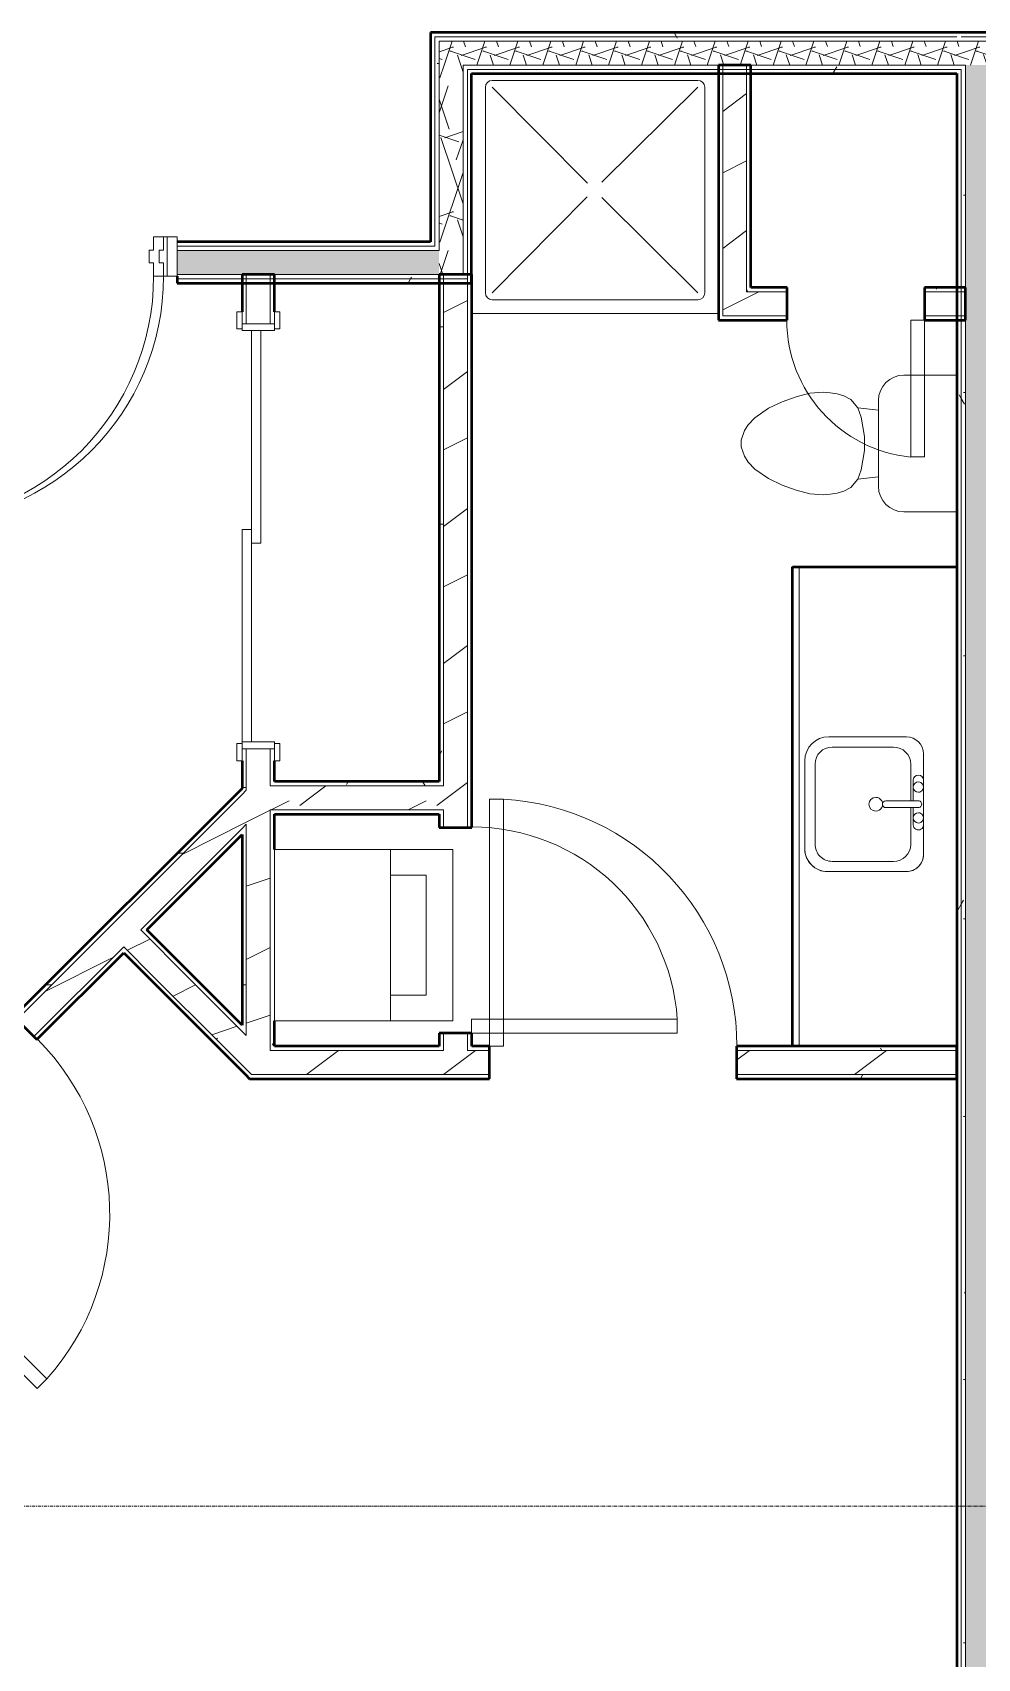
# Model space of a CAD drawing. Extents: x -4294 to -464, y 9706 to 12475.
# Drawn here: x -3476.6 to -3338.7, y 10145 to 10382.1 of the extents above; entities that cross this region are included whole.
import ezdxf

# ---------------------------------------------------------------- set-up
doc = ezdxf.new("R2010")
doc.units = 0
doc.linetypes.add('Grid Line 1_2_', pattern=[0.875, 0.5, -0.125, 0.125, -0.125])
for name, color, linetype, lineweight in [('0-1', 7, 'Continuous', 5), ('0-2', 50, 'Continuous', 13), ('A-DOOR', 31, 'Continuous', 13), ('A-DOOR-1', 7, 'Continuous', 9), ('A-DOOR-2', 90, 'Continuous', 20), ('A-DOOR-5', 31, 'Continuous', 20), ('A-DOOR-6', 31, 'Continuous', 9), ('A-DOOR-FRAM', 31, 'Continuous', 20), ('A-DOOR-FRAM-1', 90, 'Continuous', 20), ('A-WALL', 113, 'Continuous', 13), ('A-WALL-2', 250, 'Continuous', 50), ('A-WALL-3', 50, 'Continuous', 13), ('A-WALL-PATT-1', 7, 'Continuous', 9), ('A-WALL-PATT-2', 8, 'Continuous', 9), ('A-WALL-PATT-5', 111, 'Continuous', 9), ('I-WALL-1', 2, 'Continuous', 50), ('P-SANR-FIXT-1', 7, 'Continuous', 9), ('Q-CASE-1', 250, 'Continuous', 50), ('Q-CASE-2', 7, 'Continuous', 9), ('S-GRID-1', 1, 'Grid Line 1_2_', 9)]:
    doc.layers.add(name, color=color, linetype=linetype, lineweight=lineweight)
pattern_1 = [(0, (0, 0), (38.4, 9.6), [1.584, -27.216, 1.584, -27.216, -153.6]), (0, (0, 0), (38.4, 9.6), [-57.6, 1.584, -56.016, 1.584, -27.216, -67.2]), (0, (0, 0), (38.4, 9.6), [-144, 1.584, -17.616, 1.584, -46.416]), (120, (14.4, 4.8), (-27.513844, 28.4553755), [1.584, -27.216, 1.584, -27.216, -153.6]), (120, (14.4, 4.8), (-27.513844, 28.4553755), [-57.6, 1.584, -56.016, 1.584, -27.216, -67.2]), (120, (14.4, 4.8), (-27.513844, 28.4553755), [-144, 1.584, -17.616, 1.584, -46.416]), (240, (19.2, 24), (-10.886156, -38.0553755), [1.584, -27.216, 1.584, -27.216, -153.6]), (240, (19.2, 24), (-10.886156, -38.0553755), [-57.6, 1.584, -56.016, 1.584, -27.216, -67.2]), (240, (19.2, 24), (-10.886156, -38.0553755), [-144, 1.584, -17.616, 1.584, -46.416])]
pattern_2 = [(216.87, (7.997, 19.992), (59.9755286, 39.9843071), [9.996, -89.964]), (206.565, (19.992, 13.994), (-19.991807, -19.992219), [22.352, -22.352]), (198.435, (19.992, 3.998), (-39.983821, -19.991955), [12.644, -50.576])]
pattern_3 = [(161.57, (0.6, 0.6), (-4.80033747, -0.00041462), [0, -34.152, 3.792, 0]), (18.43, (-0.6, 0.6), (-4.80033747, 0.00041462), [0, -34.152, 3.792, 0]), (108.43, (0.6, 0.6), (2.39913218, -12.00105099), [11.382, -26.562]), (71.57, (-0.6, 0.6), (2.39913218, 12.00105099), [11.382, -26.562])]

# ---------------------------------------------------------------- blocks, each defined once
blk = doc.blocks.new('Single-Flush - 36_ x 84_-1372824-FLOOR PLAN - 2ND FLOOR')
at = {"layer": 'A-DOOR-1'}
blk.add_arc((18, -2.38), 36.07, 180, 266.8211, dxfattribs=at)
at = {"layer": 'A-DOOR-2'}
for p, q in [((16, -2.38), (16, -38.39)), ((18, -2.38), (16, -2.38)), ((18, -2.38), (18, -38.39)), ((18, -38.39), (16, -38.39))]:
    blk.add_line(p, q, dxfattribs=at)
blk = doc.blocks.new('Stacked Washer and Dryer - 26_x25_ - Private-1352637-FLOOR PLAN - 2ND FLOOR')
at = {"layer": 'P-SANR-FIXT-1'}
for p, q in [((0, 12.5), (26, 12.5)), ((0, 12.5), (0, -12.5)), ((16.90625, 12.5), (16.90625, -12.5)), ((26, 12.5), (26, -12.5)), ((16.90625, 8.75), (22.09375, 8.75)), ((22.09375, 8.75), (22.09375, -8.75)), ((22.09375, -8.75), (16.90625, -8.75)), ((26, -12.5), (0, -12.5))]:
    blk.add_line(p, q, dxfattribs=at)
blk = doc.blocks.new('Single-Flush - 36_ x 84_-1372839-FLOOR PLAN - 2ND FLOOR')
at = {"layer": 'A-DOOR-1'}
blk.add_arc((18, 2.37), 36.07, 93.1789, 180, dxfattribs=at)
at = {"layer": 'A-DOOR-2'}
for p, q in [((16, 2.37), (16, 38.39)), ((18, 38.39), (16, 38.39)), ((18, 2.37), (18, 38.39)), ((18, 2.37), (16, 2.37))]:
    blk.add_line(p, q, dxfattribs=at)
blk = doc.blocks.new('FOLDING_SLIDING CLOSET - 60_ x 80_-1372877-FLOOR PLAN - 2ND FLOOR')
at = {"layer": 'A-DOOR-1'}
for p, q in [((-30.25, 3), (-32.75, 3)), ((-32.75, 3), (-32.75, 2.25)), ((-30.25, 2.25), (-30.25, 3)), ((32.75, 3), (30.25, 3)), ((30.25, 3), (30.25, 2.25)), ((32.75, 2.25), (32.75, 3)), ((-32.75, 2.25), (-30.25, 2.25)), ((30.25, 2.25), (32.75, 2.25)), ((-30.25, -2.5), (-32.75, -2.5)), ((-32.75, -2.5), (-32.75, -3.25)), ((-32.75, -3.25), (-30.25, -3.25)), ((-30.25, -3.25), (-30.25, -2.5)), ((32.75, -2.5), (30.25, -2.5)), ((30.25, -2.5), (30.25, -3.25)), ((30.25, -3.25), (32.75, -3.25)), ((32.75, -3.25), (32.75, -2.5))]:
    blk.add_line(p, q, dxfattribs=at)
at = {"layer": 'A-DOOR-2'}
for p, q in [((1, 2.25), (-30, 2.25)), ((-30, 2.25), (-30, 0.87)), ((-30, 0.87), (1, 0.87)), ((30, 0.87), (-1, 0.87)), ((-1, 0.87), (-1, -0.5)), ((1, 0.87), (1, 2.25)), ((30, -0.5), (30, 0.87)), ((-1, -0.5), (30, -0.5))]:
    blk.add_line(p, q, dxfattribs=at)
at = {"layer": 'A-DOOR-FRAM-1'}
for p, q in [((-30, 2.25), (-31, 2.25)), ((-31, 2.25), (-31, -2.5)), ((-30, -2.5), (-30, 2.25)), ((30, 2.25), (30, -2.5)), ((31, 2.25), (30, 2.25)), ((31, -2.5), (31, 2.25)), ((-31, -2.5), (-30, -2.5)), ((30, -2.5), (31, -2.5))]:
    blk.add_line(p, q, dxfattribs=at)
blk = doc.blocks.new('Single-Flush - 30_ x 84_-1372884-FLOOR PLAN - 2ND FLOOR')
at = {"layer": 'A-DOOR-1'}
blk.add_arc((15, 2.375), 30.067, 93.81407, 180, dxfattribs=at)
at = {"layer": 'A-DOOR-2'}
for p, q in [((13, 2.375), (13, 32.375)), ((15, 32.375), (13, 32.375)), ((15, 2.375), (15, 32.375)), ((15, 2.375), (13, 2.375))]:
    blk.add_line(p, q, dxfattribs=at)
blk = doc.blocks.new('M_Sink Vanity-Square - 500 x 440mm-1352614-FLOOR PLAN - 2ND FLOOR')
at = {"layer": 'P-SANR-FIXT-1'}
for p, q in [((7.96, 7.09), (-6.72, 7.09)), ((7.96, 7.09), (-6.72, 7.09)), ((0.12, 5.22), (-5.22, 5.22)), ((3.62, 7.09), (-2.88, 7.09)), ((-2.88, 5.59), (0.12, 5.59)), ((0.12, 6.33), (0.12, 1.59)), ((1.12, 6.33), (1.12, 1.59)), ((1.12, 5.59), (3.62, 5.59)), ((6.46, 5.22), (1.12, 5.22)), ((-9.22, 4.59), (-9.22, -6.73)), ((-9.22, 4.59), (-9.22, -6.73)), ((-7.72, 2.72), (-7.72, -6.23)), ((8.96, -6.23), (8.96, 2.72)), ((10.46, -6.91), (10.46, 4.59)), ((10.46, -6.91), (10.46, 4.59)), ((-5.22, -8.73), (6.46, -8.73)), ((-5.72, -10.23), (7.14, -10.23)), ((-5.72, -10.23), (7.14, -10.23))]:
    blk.add_line(p, q, dxfattribs=at)
for centre, radius, start, end in [((-6.72, 4.59), 2.5, 90, 180), ((-6.72, 4.59), 2.5, 90, 180), ((-5.22, 2.72), 2.5, 90, 180), ((-2.88, 6.34), 0.75, 90, 270), ((-1.88, 6.34), 0.75, 360, 180), ((-1.88, 6.34), 0.75, 180, 0), ((0.62, 6.33), 0.5, 360, 180), ((2.62, 6.34), 0.75, 360, 180), ((2.62, 6.34), 0.75, 180, 360), ((3.62, 6.34), 0.75, 270, 90), ((6.46, 2.72), 2.5, 0, 90), ((7.96, 4.59), 2.5, 0, 90), ((7.96, 4.59), 2.5, 360, 90), ((0.62, 0.13), 1, 360, 180), ((0.62, 0.13), 1, 180, 0), ((0.62, 1.59), 0.5, 180, 0), ((-5.72, -6.73), 3.5, 180, 270), ((-5.72, -6.73), 3.5, 180, 270), ((-5.22, -6.23), 2.5, 180, 270), ((6.46, -6.23), 2.5, 270, 0), ((7.14, -6.91), 3.32, 270, 360), ((7.14, -6.91), 3.32, 270, 0)]:
    blk.add_arc(centre, radius, start, end, dxfattribs=at)
blk = doc.blocks.new('Toilet-Domestic-3D - Toilet-Domestic-3D-V7-FLOOR PLAN - 2ND FLOOR')
at = {"layer": 'P-SANR-FIXT-1'}
for p, q in [((-1.87, 11.5), (-0.5, 12)), ((-0.5, 12), (0.5, 12)), ((0.5, 12), (1.87, 11.5)), ((-5.13, 8), (-3.74, 10)), ((-3.74, 10), (-2.74, 11)), ((-2.74, 11), (-1.87, 11.5)), ((1.87, 11.5), (2.74, 11)), ((2.74, 11), (3.74, 10)), ((3.74, 10), (5.13, 8)), ((-6.06, 6), (-5.13, 8)), ((5.13, 8), (6.06, 6)), ((-6.79, 4), (-6.06, 6)), ((6.06, 6), (6.79, 4)), ((-7.33, 1.99), (-6.79, 4)), ((6.79, 4), (7.33, 1.99)), ((-7.5, 0), (-7.33, 1.99)), ((7.33, 1.99), (7.5, 0)), ((-7.41, -1), (-7.5, 0)), ((-7.24, -2), (-7.41, -1)), ((-6.97, -3), (-7.24, -2)), ((7.24, -2), (6.97, -3)), ((7.41, -1), (7.24, -2)), ((7.5, 0), (7.41, -1)), ((-6.4, -4), (-6.97, -3)), ((-5.21, -5), (-6.4, -4)), ((6.4, -4), (5.21, -5)), ((6.97, -3), (6.4, -4)), ((-3.84, -5.5), (-5.21, -5)), ((-4.86, -8.02), (-5.21, -5)), ((-1, -6), (-3.84, -5.5)), ((1, -6), (-1, -6)), ((3.84, -5.5), (1, -6)), ((5.21, -5), (3.84, -5.5)), ((4.86, -8.02), (5.21, -5)), ((6.25, -8.02), (-6.25, -8.02)), ((-9.98, -11.75), (-9.98, -19.48)), ((9.98, -19.48), (9.98, -11.75))]:
    blk.add_line(p, q, dxfattribs=at)
for centre, start, end in [((-6.25, -11.75), 90, 180), ((6.25, -11.75), 0, 90)]:
    blk.add_arc(centre, 3.73, start, end, dxfattribs=at)
blk = doc.blocks.new('OD_CW_Base Cabinet - OD_CW_Base Cabinet-1869393-FLOOR PLAN - 2ND FLOOR')
at = {"layer": 'Q-CASE-1'}
for p, q in [((0.74, 0), (70.66, 0)), ((70.66, 0), (70.66, -24))]:
    blk.add_line(p, q, dxfattribs=at)
at = {"layer": 'Q-CASE-2'}
for p, q in [((0.74, 0), (70.66, 0)), ((70.66, -1), (0.74, -1)), ((0.74, -1), (70.66, -1)), ((70.66, 0), (70.66, -1)), ((70.66, -1), (70.66, -24))]:
    blk.add_line(p, q, dxfattribs=at)
blk = doc.blocks.new('Shower Base-3D - 36_ x 36_-1586087-FLOOR PLAN - 2ND FLOOR')
at = {"layer": 'P-SANR-FIXT-1'}
for p, q in [((-16, -15), (-16, 15)), ((-15, 16), (15, 16)), ((-1.12, 1), (-15, 15)), ((0.97, 1.14), (15, 15)), ((16, 15), (16, -15)), ((-1.13, -0.98), (-15, -15)), ((1.01, -1.11), (15, -15)), ((15, -16), (-15, -16)), ((-18, -18), (18, -18))]:
    blk.add_line(p, q, dxfattribs=at)
for centre, start, end in [((-15, 15), 90, 180), ((15, 15), 360, 90), ((-15, -15), 180, 270), ((15, -15), 270, 0)]:
    blk.add_arc(centre, 1, start, end, dxfattribs=at)
blk = doc.blocks.new('Single-Flush - CLOSET-1720256-FLOOR PLAN - 2ND FLOOR')
at = {"layer": 'A-DOOR-1'}
blk.add_arc((10, -2.38), 20.07, 180, 264.2799, dxfattribs=at)
at = {"layer": 'A-DOOR-2'}
for p, q in [((8, -2.38), (8, -22.34)), ((10, -2.38), (8, -2.38)), ((10, -2.38), (10, -22.34)), ((10, -22.34), (8, -22.34))]:
    blk.add_line(p, q, dxfattribs=at)
blk = doc.blocks.new('CTR - 1st Phase - Unit Layouts_rvt-1-FLOOR PLAN - 2ND FLOOR')
at = {"layer": 'A-WALL-PATT-1'}
h = blk.add_hatch(dxfattribs=at)
h.set_pattern_fill('FP_1', color=256, style=0, pattern_type=2)
h.set_pattern_definition(pattern_1)
h.paths.add_polyline_path([(-3416.65, 10234.27), (-3416.65, 10236.19), (-3417.27, 10236.19), (-3417.27, 10234.27)], flags=0)
h.paths.add_polyline_path([(-3416.65, 10266.19), (-3416.65, 10268.73), (-3417.27, 10268.73), (-3417.27, 10266.19)], flags=0)
h.paths.add_polyline_path([(-3416.65, 10272.23), (-3416.65, 10346.83), (-3417.27, 10346.83), (-3417.27, 10272.23)], flags=0)
h = blk.add_hatch(dxfattribs=at)
h.set_pattern_fill('FP_1', color=256, style=0, pattern_type=2)
h.set_pattern_definition(pattern_1)
h.paths.add_polyline_path([(-3445.4, 10236.73), (-3445.4, 10266.66), (-3446.02, 10266.04), (-3446.02, 10237.35)], flags=0)
h.paths.add_polyline_path([(-3446.02, 10270.99), (-3445.4, 10271.61), (-3445.4, 10277.66), (-3446.02, 10277.66), (-3446.02, 10271.61)], flags=0)
h.paths.add_polyline_path([(-3446.02, 10339.66), (-3445.4, 10339.66), (-3445.4, 10345.59), (-3446.02, 10345.59), (-3446.02, 10341.41)], flags=0)
h = blk.add_hatch(dxfattribs=at)
h.set_pattern_fill('FP_1', color=256, style=0, pattern_type=2)
h.set_pattern_definition(pattern_1)
h.paths.add_polyline_path([(-3441.9, 10234.27), (-3441.27, 10234.27), (-3441.27, 10268.73), (-3441.9, 10268.73), (-3441.9, 10236.73)], flags=0)
h.paths.add_polyline_path([(-3441.27, 10272.23), (-3441.27, 10277.66), (-3441.9, 10277.66), (-3441.9, 10272.23)], flags=0)
h.paths.add_polyline_path([(-3441.27, 10339.66), (-3441.27, 10345.59), (-3441.9, 10345.59), (-3441.9, 10339.66)], flags=0)
h = blk.add_hatch(dxfattribs=at)
h.set_pattern_fill('FP_1', color=256, style=0, pattern_type=2)
h.set_pattern_definition(pattern_1)
h.paths.add_polyline_path([(-3341.72, 10344.31), (-3341.72, 10344.94), (-3346.47, 10344.94), (-3346.47, 10344.31)], flags=0)
h.paths.add_polyline_path([(-3366.47, 10344.31), (-3366.47, 10344.94), (-3372.4, 10344.94), (-3372.4, 10344.31), (-3367.08, 10344.31)], flags=0)
h = blk.add_hatch(dxfattribs=at)
h.set_pattern_fill('FP_1', color=256, style=0, pattern_type=2)
h.set_pattern_definition(pattern_1)
h.paths.add_polyline_path([(-3417.27, 10272.23), (-3417.27, 10272.86), (-3441.27, 10272.86), (-3441.27, 10272.23), (-3422.21, 10272.23)], flags=0)
h = blk.add_hatch(dxfattribs=at)
h.set_pattern_fill('FP_1', color=256, style=0, pattern_type=2)
h.set_pattern_definition(pattern_1)
h.paths.add_polyline_path([(-3522.87, 10194.14), (-3504.31, 10212.7), (-3504.75, 10213.14), (-3522.87, 10195.02), (-3522.87, 10194.4)], flags=0)
h.paths.add_polyline_path([(-3478.85, 10238.16), (-3446.02, 10270.99), (-3446.02, 10271.87), (-3479.3, 10238.6)], flags=0)
h = blk.add_hatch(dxfattribs=at)
h.set_pattern_fill('FP_1', color=256, style=0, pattern_type=2)
h.set_pattern_definition(pattern_1)
h.paths.add_polyline_path([(-3518.75, 10192.43), (-3507.58, 10203.6), (-3508.02, 10204.04), (-3518.75, 10193.31)], flags=0)
h.paths.add_polyline_path([(-3505.11, 10206.07), (-3501.39, 10209.79), (-3501.83, 10210.23), (-3505.55, 10206.51)], flags=0)
h.paths.add_polyline_path([(-3475.94, 10235.24), (-3462.84, 10248.34), (-3463.28, 10248.78), (-3476.38, 10235.68)], flags=0)
h.paths.add_polyline_path([(-3460.37, 10250.81), (-3446.02, 10265.15), (-3446.02, 10266.04), (-3460.81, 10251.25)], flags=0)
h = blk.add_hatch(dxfattribs=at)
h.set_pattern_fill('FP_1', color=256, style=0, pattern_type=2)
h.set_pattern_definition(pattern_1)
h.paths.add_polyline_path([(-3441.9, 10233.65), (-3416.65, 10233.65), (-3416.65, 10234.27), (-3441.9, 10234.27)], flags=0)
h.paths.add_polyline_path([(-3409.9, 10233.65), (-3409.9, 10234.27), (-3413.15, 10234.27), (-3413.15, 10233.65)], flags=0)
h.paths.add_polyline_path([(-3373.9, 10233.65), (-3341.72, 10233.65), (-3341.72, 10234.27), (-3373.9, 10234.27)], flags=0)
h = blk.add_hatch(dxfattribs=at)
h.set_pattern_fill('FP_1', color=256, style=0, pattern_type=2)
h.set_pattern_definition(pattern_1)
h.paths.add_polyline_path([(-3409.9, 10229.52), (-3409.9, 10230.15), (-3445.53, 10230.15), (-3444.91, 10229.52), (-3415.27, 10229.52)], flags=0)
h.paths.add_polyline_path([(-3341.72, 10229.52), (-3341.72, 10230.15), (-3373.9, 10230.15), (-3373.9, 10229.52), (-3364.72, 10229.52)], flags=0)
at = {"layer": 'A-WALL-PATT-2'}
h = blk.add_hatch(dxfattribs=at)
h.set_pattern_fill('FP_2', color=256, style=0, pattern_type=2)
h.set_pattern_definition(pattern_2)
h.paths.add_polyline_path([(-3375.9, 10344.31), (-3372.4, 10344.31), (-3372.4, 10377.39), (-3375.9, 10377.39), (-3375.9, 10344.94)], flags=0)
h = blk.add_hatch(dxfattribs=at)
h.set_pattern_fill('FP_2', color=256, style=0, pattern_type=2)
h.set_pattern_definition(pattern_2)
h.paths.add_polyline_path([(-3445.4, 10233.65), (-3441.9, 10233.65), (-3441.9, 10277.66), (-3445.4, 10277.66), (-3445.4, 10234.27)], flags=0)
h.paths.add_polyline_path([(-3445.4, 10339.66), (-3441.9, 10339.66), (-3441.9, 10346.84), (-3445.4, 10346.84)], flags=0)
h = blk.add_hatch(dxfattribs=at)
h.set_pattern_fill('FP_2', color=256, style=0, pattern_type=2)
h.set_pattern_definition(pattern_2)
h.paths.add_polyline_path([(-3415.27, 10233.65), (-3413.15, 10233.65), (-3413.15, 10236.19), (-3416.65, 10236.19), (-3416.65, 10233.65)], flags=0)
h.paths.add_polyline_path([(-3413.15, 10266.19), (-3413.15, 10346.83), (-3416.65, 10346.83), (-3416.65, 10266.19), (-3415.27, 10266.19)], flags=0)
h = blk.add_hatch(dxfattribs=at)
h.set_pattern_fill('FP_2', color=256, style=0, pattern_type=2)
h.set_pattern_definition(pattern_2)
h.paths.add_polyline_path([(-3346.47, 10340.81), (-3341.72, 10340.81), (-3341.72, 10344.31), (-3346.47, 10344.31)], flags=0)
h.paths.add_polyline_path([(-3375.9, 10340.81), (-3366.47, 10340.81), (-3366.47, 10344.31), (-3375.9, 10344.31)], flags=0)
h = blk.add_hatch(dxfattribs=at)
h.set_pattern_fill('FP_2', color=256, style=0, pattern_type=2)
h.set_pattern_definition(pattern_2)
h.paths.add_polyline_path([(-3519.37, 10192.69), (-3501.83, 10210.23), (-3504.31, 10212.7), (-3519.37, 10197.64), (-3519.37, 10193.31)], flags=0)
h.paths.add_polyline_path([(-3476.38, 10235.68), (-3445.4, 10266.66), (-3445.4, 10271.61), (-3478.85, 10238.16)], flags=0)
h = blk.add_hatch(dxfattribs=at)
h.set_pattern_fill('FP_2', color=256, style=0, pattern_type=2)
h.set_pattern_definition(pattern_2)
h.paths.add_polyline_path([(-3422.21, 10268.73), (-3416.65, 10268.73), (-3416.65, 10272.23), (-3441.9, 10272.23), (-3441.9, 10268.73), (-3434.77, 10268.73)], flags=0)
h = blk.add_hatch(dxfattribs=at)
h.set_pattern_fill('FP_2', color=256, style=0, pattern_type=2)
h.set_pattern_definition(pattern_2)
h.paths.add_polyline_path([(-3448.15, 10233.65), (-3445.4, 10233.65), (-3445.4, 10235.84), (-3460.81, 10251.25), (-3463.28, 10248.78), (-3448.78, 10234.27)], flags=0)
h = blk.add_hatch(dxfattribs=at)
h.set_pattern_fill('FP_2', color=256, style=0, pattern_type=2)
h.set_pattern_definition(pattern_2)
h.paths.add_polyline_path([(-3422.21, 10230.15), (-3409.9, 10230.15), (-3409.9, 10233.65), (-3448.15, 10233.65), (-3444.65, 10230.15), (-3434.77, 10230.15)], flags=0)
h.paths.add_polyline_path([(-3341.72, 10230.15), (-3341.72, 10233.65), (-3373.9, 10233.65), (-3373.9, 10230.15), (-3364.72, 10230.15)], flags=0)
at = {"layer": 'A-WALL-2'}
for p, q in [((-3376.52, 10377.39), (-3376.52, 10344.94)), ((-3371.77, 10377.39), (-3376.52, 10377.39)), ((-3371.77, 10344.94), (-3371.77, 10377.39)), ((-3446.02, 10346.84), (-3446.02, 10341.41)), ((-3441.27, 10346.84), (-3446.02, 10346.84)), ((-3441.27, 10341.41), (-3441.27, 10346.84)), ((-3412.52, 10346.83), (-3417.27, 10346.83)), ((-3417.27, 10346.83), (-3417.27, 10272.86)), ((-3412.52, 10266.19), (-3412.52, 10346.83)), ((-3376.52, 10344.94), (-3376.52, 10340.81)), ((-3366.47, 10344.94), (-3371.77, 10344.94)), ((-3366.47, 10340.19), (-3366.47, 10344.94)), ((-3340.47, 10344.94), (-3346.47, 10344.94)), ((-3346.47, 10344.94), (-3346.47, 10340.19)), ((-3340.47, 10340.19), (-3340.47, 10344.94)), ((-3376.52, 10340.81), (-3376.52, 10340.19)), ((-3376.52, 10340.19), (-3366.47, 10340.19)), ((-3346.47, 10340.19), (-3340.47, 10340.19)), ((-3446.02, 10275.91), (-3446.02, 10271.87)), ((-3441.27, 10272.86), (-3441.27, 10275.91)), ((-3417.27, 10272.86), (-3441.27, 10272.86)), ((-3446.02, 10271.87), (-3479.3, 10238.6)), ((-3441.27, 10268.11), (-3417.27, 10268.11)), ((-3441.27, 10262.98), (-3441.27, 10268.11)), ((-3417.27, 10268.11), (-3417.27, 10266.19)), ((-3417.27, 10266.19), (-3412.52, 10266.19)), ((-3459.92, 10251.25), (-3446.02, 10265.15)), ((-3446.02, 10265.15), (-3446.02, 10237.35)), ((-3446.02, 10237.35), (-3459.92, 10251.25)), ((-3475.94, 10235.24), (-3463.28, 10247.89)), ((-3463.28, 10247.89), (-3449.66, 10234.27)), ((-3479.3, 10238.6), (-3475.94, 10235.24)), ((-3441.27, 10234.27), (-3441.27, 10237.98)), ((-3412.52, 10236.19), (-3417.27, 10236.19)), ((-3417.27, 10236.19), (-3417.27, 10234.27)), ((-3412.52, 10234.27), (-3412.52, 10236.19)), ((-3449.66, 10234.27), (-3445.53, 10230.15)), ((-3417.27, 10234.27), (-3441.27, 10234.27)), ((-3409.9, 10234.27), (-3412.52, 10234.27)), ((-3409.9, 10229.52), (-3409.9, 10234.27)), ((-3341.72, 10234.27), (-3373.9, 10234.27)), ((-3373.9, 10234.27), (-3373.9, 10229.52)), ((-3341.72, 10229.52), (-3341.72, 10234.27)), ((-3445.53, 10230.15), (-3444.91, 10229.52)), ((-3444.91, 10229.52), (-3409.9, 10229.52)), ((-3373.9, 10229.52), (-3341.72, 10229.52))]:
    blk.add_line(p, q, dxfattribs=at)
at = {"layer": 'A-WALL-3'}
for p, q in [((-3375.9, 10344.94), (-3375.9, 10377.39)), ((-3372.4, 10344.94), (-3372.4, 10377.39)), ((-3445.4, 10339.66), (-3445.4, 10346.84)), ((-3441.9, 10339.66), (-3441.9, 10346.84)), ((-3416.65, 10346.83), (-3416.65, 10272.23)), ((-3413.15, 10346.83), (-3413.15, 10266.19)), ((-3375.9, 10344.31), (-3375.9, 10344.94)), ((-3375.9, 10340.81), (-3375.9, 10344.31)), ((-3372.4, 10344.31), (-3372.4, 10344.94)), ((-3366.47, 10344.31), (-3372.4, 10344.31)), ((-3340.47, 10344.31), (-3346.47, 10344.31)), ((-3366.47, 10340.81), (-3375.9, 10340.81)), ((-3340.47, 10340.81), (-3346.47, 10340.81)), ((-3445.4, 10271.61), (-3445.4, 10277.66)), ((-3441.9, 10272.23), (-3441.9, 10277.66)), ((-3446.02, 10270.99), (-3478.85, 10238.16)), ((-3445.4, 10271.61), (-3446.02, 10270.99)), ((-3441.27, 10272.23), (-3441.9, 10272.23)), ((-3441.27, 10272.23), (-3417.27, 10272.23)), ((-3417.27, 10272.23), (-3416.65, 10272.23)), ((-3441.27, 10268.73), (-3441.9, 10268.73)), ((-3441.9, 10234.27), (-3441.9, 10268.73)), ((-3441.27, 10268.73), (-3417.27, 10268.73)), ((-3417.27, 10268.73), (-3416.65, 10268.73)), ((-3416.65, 10268.73), (-3416.65, 10266.19)), ((-3446.02, 10266.04), (-3460.81, 10251.25)), ((-3445.4, 10266.66), (-3446.02, 10266.04)), ((-3445.4, 10236.73), (-3445.4, 10266.66)), ((-3460.81, 10251.25), (-3460.37, 10250.81)), ((-3460.37, 10250.81), (-3454.36, 10244.8)), ((-3463.28, 10248.78), (-3476.38, 10235.68)), ((-3463.28, 10248.78), (-3462.84, 10248.34)), ((-3462.84, 10248.34), (-3459.31, 10244.8)), ((-3459.31, 10244.8), (-3448.78, 10234.27)), ((-3454.36, 10244.8), (-3445.4, 10235.84)), ((-3445.4, 10235.84), (-3445.4, 10236.73)), ((-3416.65, 10236.19), (-3416.65, 10234.27)), ((-3413.15, 10236.19), (-3413.15, 10234.27)), ((-3448.15, 10233.65), (-3448.78, 10234.27)), ((-3444.65, 10230.15), (-3448.15, 10233.65)), ((-3441.9, 10233.65), (-3441.9, 10234.27)), ((-3441.9, 10233.65), (-3416.65, 10233.65)), ((-3416.65, 10233.65), (-3416.65, 10234.27)), ((-3413.15, 10233.65), (-3413.15, 10234.27)), ((-3413.15, 10233.65), (-3409.9, 10233.65)), ((-3373.9, 10233.65), (-3341.72, 10233.65)), ((-3444.65, 10230.15), (-3409.9, 10230.15)), ((-3373.9, 10230.15), (-3341.72, 10230.15))]:
    blk.add_line(p, q, dxfattribs=at)
at = {"layer": '0-2'}
for name, p in [('Shower Base-3D - 36_ x 36_-1586087-FLOOR PLAN - 2ND FLOOR', (-3394.52, 10359.16)), ('Single-Flush - CLOSET-1720256-FLOOR PLAN - 2ND FLOOR', (-3356.47, 10342.56)), ('Stacked Washer and Dryer - 26_x25_ - Private-1352637-FLOOR PLAN - 2ND FLOOR', (-3441.27, 10250.48))]:
    blk.add_blockref(name, p, dxfattribs=at)
for name, p, rotation in [('FOLDING_SLIDING CLOSET - 60_ x 80_-1372877-FLOOR PLAN - 2ND FLOOR', (-3443.77, 10308.66), 90.00000000000006), ('Toilet-Domestic-3D - Toilet-Domestic-3D-V7-FLOOR PLAN - 2ND FLOOR', (-3361.2, 10322.19), 90.00000000000469), ('OD_CW_Base Cabinet - OD_CW_Base Cabinet-1869393-FLOOR PLAN - 2ND FLOOR', (-3365.72, 10233.53), 89.99999999999291), ('M_Sink Vanity-Square - 500 x 440mm-1352614-FLOOR PLAN - 2ND FLOOR', (-3353.69, 10270.19), 270.000000000002), ('Single-Flush - 36_ x 84_-1372824-FLOOR PLAN - 2ND FLOOR', (-3391.9, 10231.9), 180), ('Single-Flush - 30_ x 84_-1372884-FLOOR PLAN - 2ND FLOOR', (-3414.9, 10251.19), 269.9999999999993), ('Single-Flush - 36_ x 84_-1372839-FLOOR PLAN - 2ND FLOOR', (-3490.34, 10224.19), 225.000000000005)]:
    blk.add_blockref(name, p, dxfattribs=dict(at, rotation=rotation))
blk = doc.blocks.new('CTR - 1st Phase - Shell_rvt-1-FLOOR PLAN - 2ND FLOOR')
at = {"layer": 'S-GRID-1'}
blk.add_line((-464.45, 10167.19), (-4232.19, 10167.19), dxfattribs=at)
blk = doc.blocks.new('HOLLOW METAL - UNIT DOOR-1759293-FLOOR PLAN - 2ND FLOOR')
at = {"layer": 'A-DOOR-5'}
for p, q in [((18, 38.25), (16.25, 38.25)), ((16.25, 38.25), (16.25, 2.25)), ((18, 2.25), (18, 38.25)), ((16.25, 2.25), (18, 2.25))]:
    blk.add_line(p, q, dxfattribs=at)
at = {"layer": 'A-DOOR-6'}
blk.add_arc((18, 2.25), 36, 90, 180, dxfattribs=at)
at = {"layer": 'A-DOOR-FRAM'}
for p, q in [((-18, 2.25), (-20, 2.25)), ((-20, 2.25), (-20, -3.5)), ((-18, 0.3125), (-18, 2.25)), ((-17.375, 0.3125), (-18, 0.3125)), ((-17.375, -1.5625), (-17.375, 0.3125)), ((18, 0.3125), (17.375, 0.3125)), ((17.375, 0.3125), (17.375, -1.5625)), ((18, 2.25), (18, 0.3125)), ((20, 2.25), (18, 2.25)), ((20, -3.5), (20, 2.25)), ((-18, -3.5), (-18, -1.5625)), ((-18, -1.5625), (-17.375, -1.5625)), ((17.375, -1.5625), (18, -1.5625)), ((18, -1.5625), (18, -3.5)), ((-20, -3.5), (-18, -3.5)), ((18, -3.5), (20, -3.5))]:
    blk.add_line(p, q, dxfattribs=at)
blk = doc.blocks.new('HOLLOW METAL - UNIT DOOR-V133-FLOOR PLAN - 2ND FLOOR')
at = {"layer": 'A-DOOR-5'}
for p, q in [((18, 38.25), (16.25, 38.25)), ((16.25, 38.25), (16.25, 2.25)), ((18, 2.25), (18, 38.25)), ((16.25, 2.25), (16.55, 2.25))]:
    blk.add_line(p, q, dxfattribs=at)
at = {"layer": 'A-DOOR-6'}
blk.add_arc((18, 2.25), 36, 90, 180, dxfattribs=at)
at = {"layer": 'A-DOOR-FRAM'}
for p, q in [((-18, 2.25), (-20, 2.25)), ((-20, 2.25), (-20, -3.5)), ((-18, 0.3125), (-18, 2.25)), ((-17.375, 0.3125), (-18, 0.3125)), ((-17.375, -1.5625), (-17.375, 0.3125)), ((18, 0.3125), (17.375, 0.3125)), ((17.375, 0.3125), (17.375, -1.5625)), ((18, 2.25), (18, 0.3125)), ((20, 2.25), (18, 2.25)), ((20, -3.5), (20, 2.25)), ((-18, -3.5), (-18, -1.5625)), ((-18, -1.5625), (-17.375, -1.5625)), ((17.375, -1.5625), (18, -1.5625)), ((18, -1.5625), (18, -3.5)), ((-20, -3.5), (-18, -3.5)), ((18, -3.5), (20, -3.5))]:
    blk.add_line(p, q, dxfattribs=at)

msp = doc.modelspace()

# ---------------------------------------------------------------- hatches: boundary and pattern name
at = {"layer": 'A-WALL-PATT-5'}
h = msp.add_hatch(dxfattribs=at)
h.set_pattern_fill('FP_1', color=256, style=0, pattern_type=2)
h.set_pattern_definition(pattern_1)
h.paths.add_polyline_path([(-3418.5237, 10381.5144), (-3341.7237, 10381.5144), (-3341.7237, 10382.1394), (-3418.5237, 10382.1394)], flags=0)
h = msp.add_hatch(dxfattribs=at)
h.set_pattern_fill('FP_1', color=256, style=0, pattern_type=2)
h.set_pattern_definition(pattern_1)
h.paths.add_polyline_path([(-3284.3817, 10381.5144), (-3201.3237, 10381.5144), (-3201.3237, 10382.1394), (-3341.7237, 10382.1394), (-3341.7237, 10381.5144), (-3336.9737, 10381.5144)], flags=0)
h = msp.add_hatch(dxfattribs=at)
h.set_pattern_fill('FP_1', color=256, style=0, pattern_type=2)
h.set_pattern_definition(pattern_1)
h.paths.add_polyline_path([(-3367.0757, 10380.8894), (-3341.0987, 10380.8894), (-3341.0987, 10381.5144), (-3417.8987, 10381.5144), (-3417.8987, 10380.8894), (-3394.6404, 10380.8894)], flags=0)
h = msp.add_hatch(dxfattribs=at)
h.set_pattern_fill('FP_1', color=256, style=0, pattern_type=2)
h.set_pattern_definition(pattern_1)
h.paths.add_polyline_path([(-3417.8987, 10350.3394), (-3417.2737, 10350.3394), (-3417.2737, 10380.8894), (-3417.8987, 10380.8842), (-3417.8987, 10350.9644)], flags=0)
h = msp.add_hatch(dxfattribs=at)
h.set_pattern_fill('FP_41', color=256, style=0, pattern_type=2)
h.set_pattern_definition(pattern_3)
h.paths.add_polyline_path([(-3367.0757, 10377.3894), (-3340.4737, 10377.4003), (-3340.4737, 10380.8894), (-3417.2737, 10380.8894), (-3417.2737, 10377.3894), (-3394.6404, 10377.3894)], flags=0)
h = msp.add_hatch(dxfattribs=at)
h.set_pattern_fill('FP_1', color=256, style=0, pattern_type=2)
h.set_pattern_definition(pattern_1)
h.paths.add_polyline_path([(-3201.9487, 10380.8894), (-3201.9487, 10381.5144), (-3341.0987, 10381.5144), (-3341.0987, 10380.8894), (-3202.5737, 10380.8894)], flags=0)
h = msp.add_hatch(dxfattribs=at)
h.set_pattern_fill('FP_41', color=256, style=0, pattern_type=2)
h.set_pattern_definition(pattern_3)
h.paths.add_polyline_path([(-3265.7237, 10377.3894), (-3202.5737, 10377.4062), (-3202.5737, 10380.8894), (-3340.4737, 10380.8894), (-3340.4737, 10377.3894), (-3284.3817, 10377.3894)], flags=0)
h = msp.add_hatch(dxfattribs=at)
h.set_pattern_fill('FP_41', color=256, style=0, pattern_type=2)
h.set_pattern_definition(pattern_3)
h.paths.add_polyline_path([(-3416.6487, 10346.8394), (-3413.7737, 10346.8394), (-3413.7737, 10377.3894), (-3417.2737, 10377.3894), (-3417.2737, 10346.8394)], flags=0)
h = msp.add_hatch(dxfattribs=at)
h.set_pattern_fill('FP_1', color=256, style=0, pattern_type=2)
h.set_pattern_definition(pattern_1)
h.paths.add_polyline_path([(-3341.0987, 10376.7644), (-3341.1008, 10377.3894), (-3372.3987, 10377.3894), (-3372.3987, 10376.7644), (-3341.0997, 10376.7644)], flags=0)
h.paths.add_polyline_path([(-3413.7737, 10376.7644), (-3375.8987, 10376.7644), (-3375.8987, 10377.3894), (-3413.7737, 10377.3894)], flags=0)
h = msp.add_hatch(dxfattribs=at)
h.set_pattern_fill('FP_1', color=256, style=0, pattern_type=2)
h.set_pattern_definition(pattern_1)
h.paths.add_polyline_path([(-3341.0987, 9988.8144), (-3340.4737, 9988.8144), (-3340.4737, 10377.3894), (-3341.0987, 10377.3894), (-3341.0987, 9989.0644)], flags=0)
h = msp.add_hatch(dxfattribs=at)
h.set_pattern_fill('FP_41', color=256, style=0, pattern_type=2)
h.set_pattern_definition(pattern_3)
h.paths.add_polyline_path([(-3336.9737, 9988.8144), (-3336.9737, 10377.3894), (-3340.4737, 10377.3894), (-3340.4737, 9988.8144), (-3339.5111, 9988.8144)], flags=0)
h = msp.add_hatch(dxfattribs=at)
h.set_pattern_fill('FP_1', color=256, style=0, pattern_type=2)
h.set_pattern_definition(pattern_1)
h.paths.add_polyline_path([(-3341.7237, 10376.1394), (-3341.7237, 10376.7644), (-3372.3987, 10376.7644), (-3372.3987, 10376.1394), (-3367.0757, 10376.1394)], flags=0)
h.paths.add_polyline_path([(-3375.8987, 10376.1394), (-3375.8987, 10376.7644), (-3413.1487, 10376.7644), (-3413.1487, 10376.1394), (-3394.6404, 10376.1394)], flags=0)
h = msp.add_hatch(dxfattribs=at)
h.set_pattern_fill('FP_1', color=256, style=0, pattern_type=2)
h.set_pattern_definition(pattern_1)
h.paths.add_polyline_path([(-3341.7237, 9988.8144), (-3341.0987, 9988.8144), (-3341.0997, 10376.7644), (-3341.7237, 10376.7644), (-3341.7237, 9989.0644)], flags=0)
h = msp.add_hatch(dxfattribs=at)
h.set_pattern_fill('FP_1', color=256, style=0, pattern_type=2)
h.set_pattern_definition(pattern_1)
h.paths.add_polyline_path([(-3742.1075, 10350.9644), (-3504.2987, 10350.9644), (-3504.2987, 10351.5894), (-3852.4737, 10351.5894), (-3852.4737, 10350.9644), (-3752.9814, 10350.9644)], flags=0)
h.paths.add_polyline_path([(-3418.5237, 10350.9644), (-3418.5237, 10351.5894), (-3455.4737, 10351.5894), (-3455.4737, 10350.9644), (-3422.2051, 10350.9644)], flags=0)
h.paths.add_polyline_path([(-3499.1737, 10350.9644), (-3496.9237, 10350.9644), (-3496.9237, 10351.5894), (-3499.5487, 10351.5894), (-3499.5487, 10350.9644)], flags=0)
h = msp.add_hatch(dxfattribs=at)
h.set_pattern_fill('FP_1', color=256, style=0, pattern_type=2)
h.set_pattern_definition(pattern_1)
h.paths.add_polyline_path([(-3418.5237, 10350.3394), (-3417.8987, 10350.3394), (-3417.8987, 10350.9644), (-3455.4737, 10350.9644), (-3455.4737, 10350.3394), (-3422.2051, 10350.3394)], flags=0)
h.paths.add_polyline_path([(-3725.4167, 10350.3394), (-3503.6737, 10350.3394), (-3503.6737, 10350.9644), (-3852.4737, 10350.9644), (-3852.4737, 10350.3394), (-3729.3909, 10350.3394)], flags=0)
h.paths.add_polyline_path([(-3500.1737, 10350.3394), (-3496.9237, 10350.3394), (-3496.9237, 10350.9644), (-3500.1737, 10350.9644), (-3500.1737, 10350.4019)], flags=0)
h = msp.add_hatch(dxfattribs=at)
h.set_pattern_fill('FP_41', color=256, style=0, pattern_type=2)
h.set_pattern_definition(pattern_3)
h.paths.add_polyline_path([(-3418.5237, 10346.8394), (-3417.2737, 10346.8394), (-3417.2737, 10350.3394), (-3455.4737, 10350.3394), (-3455.4737, 10346.8394), (-3422.2051, 10346.8394)], flags=0)
h.paths.add_polyline_path([(-3835.6754, 10346.8394), (-3496.9237, 10346.8394), (-3496.9237, 10350.3394), (-3852.4737, 10350.3394), (-3852.4737, 10346.8394)], flags=0)
h = msp.add_hatch(dxfattribs=at)
h.set_pattern_fill('FP_1', color=256, style=0, pattern_type=2)
h.set_pattern_definition(pattern_1)
h.paths.add_polyline_path([(-3417.2737, 10346.2144), (-3417.2383, 10346.8331), (-3441.8987, 10346.8394), (-3441.8987, 10346.2144), (-3418.5237, 10346.2144)], flags=0)
h.paths.add_polyline_path([(-3663.2044, 10346.8394), (-3663.1699, 10346.2144), (-3496.9237, 10346.2144), (-3496.9237, 10346.8394), (-3659.7044, 10346.8394)], flags=0)
h.paths.add_polyline_path([(-3835.6754, 10346.2144), (-3663.2044, 10346.2144), (-3663.2044, 10346.8394), (-3852.4737, 10346.8394), (-3852.4737, 10346.2144)], flags=0)
h.paths.add_polyline_path([(-3449.7698, 10346.2144), (-3445.3987, 10346.2144), (-3445.3987, 10346.8394), (-3455.4737, 10346.8394), (-3455.4737, 10346.2144)], flags=0)
h = msp.add_hatch(dxfattribs=at)
h.set_pattern_fill('FP_1', color=256, style=0, pattern_type=2)
h.set_pattern_definition(pattern_1)
h.paths.add_polyline_path([(-3628.9403, 10345.5894), (-3496.9237, 10345.5894), (-3496.9237, 10346.2144), (-3663.1699, 10346.2144), (-3663.1354, 10345.5894), (-3629.0794, 10345.5894)], flags=0)
h.paths.add_polyline_path([(-3417.2737, 10345.5894), (-3417.2737, 10346.2144), (-3441.8987, 10346.2144), (-3441.8987, 10345.5894), (-3418.5237, 10345.5894)], flags=0)
h.paths.add_polyline_path([(-3449.7698, 10345.5894), (-3445.3987, 10345.5894), (-3445.3987, 10346.2144), (-3455.4737, 10346.2144), (-3455.4737, 10345.5894)], flags=0)
h.paths.add_polyline_path([(-3709.906, 10345.5894), (-3663.2044, 10345.5894), (-3663.2044, 10346.2144), (-3852.4737, 10346.2144), (-3852.4737, 10345.5894), (-3725.4167, 10345.5894)], flags=0)

# ---------------------------------------------------------------- linework, layer by layer
at = {"layer": 'A-WALL'}
for p, q in [((-3341.7237, 10381.5144), (-3417.8987, 10381.5144)), ((-3417.8987, 10350.9644), (-3417.8987, 10381.5144)), ((-3417.2737, 10380.8894), (-3202.5737, 10380.8894)), ((-3417.2737, 10350.3394), (-3417.2737, 10380.8894)), ((-3341.0987, 10381.5144), (-3201.9487, 10381.5144)), ((-3340.4737, 10377.3894), (-3413.7737, 10377.3894)), ((-3413.7737, 10346.8394), (-3413.7737, 10377.3894)), ((-3340.4737, 10377.3894), (-3340.4737, 9988.8144)), ((-3341.0987, 10376.7644), (-3413.1487, 10376.7644)), ((-3413.1487, 10346.2144), (-3413.1487, 10376.7644)), ((-3341.0987, 10376.7644), (-3341.0987, 9988.8144)), ((-3417.8987, 10350.9644), (-3455.4737, 10350.9644)), ((-3417.2737, 10350.3394), (-3455.4737, 10350.3394)), ((-3413.7737, 10346.8394), (-3455.4737, 10346.8394)), ((-3413.1487, 10346.2144), (-3455.4737, 10346.2144))]:
    msp.add_line(p, q, dxfattribs=at)
at = {"layer": 'I-WALL-1'}
for p, q in [((-3201.3237, 10382.1394), (-3418.5237, 10382.1394)), ((-3418.5237, 10382.1394), (-3418.5237, 10351.5894)), ((-3412.5237, 10376.1394), (-3341.7237, 10376.1394)), ((-3412.5237, 10345.5894), (-3412.5237, 10376.1394)), ((-3341.7237, 10376.1394), (-3341.7237, 9988.8144)), ((-3418.5237, 10351.5894), (-3455.4737, 10351.5894)), ((-3455.4737, 10346.5894), (-3455.4737, 10345.5894)), ((-3455.4737, 10345.5894), (-3412.5237, 10345.5894))]:
    msp.add_line(p, q, dxfattribs=at)

# ---------------------------------------------------------------- block references
at = {"layer": '0-1'}
for name in ['CTR - 1st Phase - Shell_rvt-1-FLOOR PLAN - 2ND FLOOR', 'CTR - 1st Phase - Unit Layouts_rvt-1-FLOOR PLAN - 2ND FLOOR']:
    msp.add_blockref(name, (0, 0), dxfattribs=at)
at = {"layer": 'A-DOOR', "rotation": 180}
for name, p in [('HOLLOW METAL - UNIT DOOR-V133-FLOOR PLAN - 2ND FLOOR', (-3476.9237, 10348.8394)), ('HOLLOW METAL - UNIT DOOR-1759293-FLOOR PLAN - 2ND FLOOR', (-3475.4737, 10348.8394))]:
    msp.add_blockref(name, p, dxfattribs=at)

doc.saveas('drawing.dxf')
